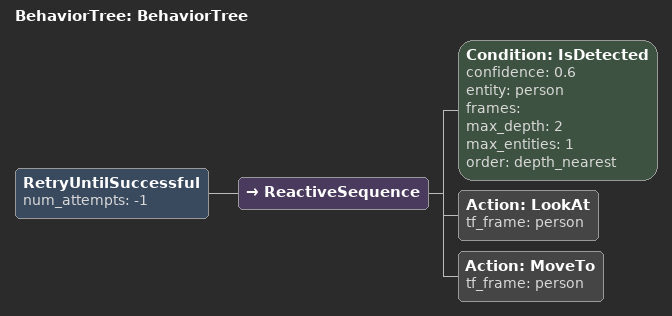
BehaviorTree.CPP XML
<?xml version="1.0"?>
<root main_tree_to_execute="BehaviorTree">
    <BehaviorTree ID="BehaviorTree">
        <RetryUntilSuccessful num_attempts="-1">
            <ReactiveSequence>
                <Condition ID="IsDetected" confidence="0.6" entity="person" frames="" max_depth="2" max_entities="1" order="depth_nearest"/>
                <Action ID ="LookAt" tf_frame="person"/>
                <Action ID="MoveTo" tf_frame="person"/>
            </ReactiveSequence>
        </RetryUntilSuccessful>
    </BehaviorTree>
</root>
